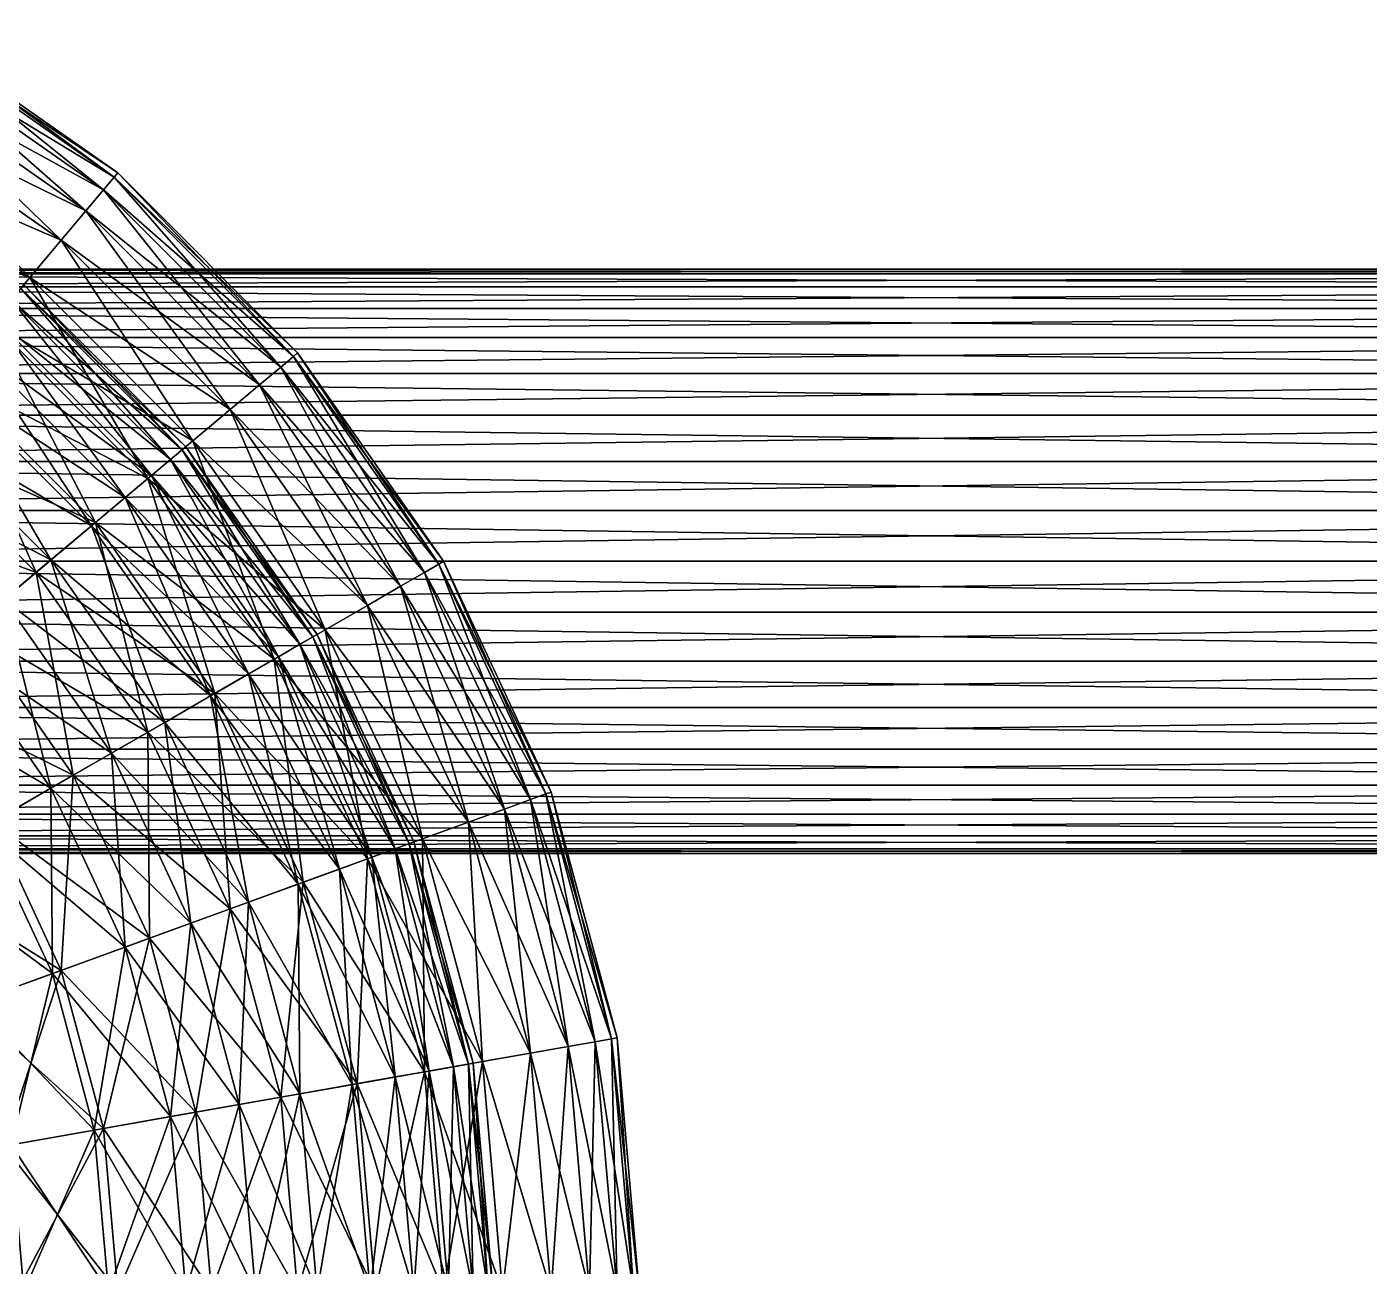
# Model space of a CAD drawing. Header units: metres. Extents: x -7 to 7, y -6 to 6.4.
# Drawn here: x 0.581 to 1.5, y -3.483 to -2.634 of the extents above; entities that cross this region are included whole.
import ezdxf

# ---------------------------------------------------------------- set-up
doc = ezdxf.new("R2010")
doc.units = ezdxf.units.M

msp = doc.modelspace()

# ---------------------------------------------------------------- linework, layer by layer
at = {"layer": 'Cylinder 10'}
for points in [[(0, -2.80304, -0.03473), (2.4, -2.8, 0), (0, -2.8)], [(0, -2.80304, -0.03473), (2.4, -2.80304, -0.03473), (2.4, -2.8, 0)], [(0, -2.8), (2.4, -2.80304, 0.03473), (0, -2.80304, 0.03473)], [(0, -2.8), (2.4, -2.8, 0), (2.4, -2.80304, 0.03473)], [(0, -2.81206, -0.0684), (2.4, -2.80304, -0.03473), (0, -2.80304, -0.03473)], [(0, -2.81206, -0.0684), (2.4, -2.81206, -0.0684), (2.4, -2.80304, -0.03473)], [(0, -2.80304, 0.03473), (2.4, -2.81206, 0.0684), (0, -2.81206, 0.0684)], [(0, -2.80304, 0.03473), (2.4, -2.80304, 0.03473), (2.4, -2.81206, 0.0684)], [(0, -2.82679, -0.1), (2.4, -2.81206, -0.0684), (0, -2.81206, -0.0684)], [(0, -2.82679, -0.1), (2.4, -2.82679, -0.1), (2.4, -2.81206, -0.0684)], [(0, -2.81206, 0.0684), (2.4, -2.82679, 0.1), (0, -2.82679, 0.1)], [(0, -2.81206, 0.0684), (2.4, -2.81206, 0.0684), (2.4, -2.82679, 0.1)], [(0, -2.84679, -0.12856), (2.4, -2.82679, -0.1), (0, -2.82679, -0.1)], [(0, -2.84679, -0.12856), (2.4, -2.84679, -0.12856), (2.4, -2.82679, -0.1)], [(0, -2.82679, 0.1), (2.4, -2.84679, 0.12856), (0, -2.84679, 0.12856)], [(0, -2.82679, 0.1), (2.4, -2.82679, 0.1), (2.4, -2.84679, 0.12856)], [(0, -2.87144, -0.15321), (2.4, -2.84679, -0.12856), (0, -2.84679, -0.12856)], [(0, -2.87144, -0.15321), (2.4, -2.87144, -0.15321), (2.4, -2.84679, -0.12856)], [(0, -2.84679, 0.12856), (2.4, -2.87144, 0.15321), (0, -2.87144, 0.15321)], [(0, -2.84679, 0.12856), (2.4, -2.84679, 0.12856), (2.4, -2.87144, 0.15321)], [(0, -2.9, -0.17321), (2.4, -2.87144, -0.15321), (0, -2.87144, -0.15321)], [(0, -2.9, -0.17321), (2.4, -2.9, -0.1732), (2.4, -2.87144, -0.15321)], [(0, -2.87144, 0.15321), (2.4, -2.9, 0.17321), (0, -2.9, 0.1732)], [(0, -2.87144, 0.15321), (2.4, -2.87144, 0.15321), (2.4, -2.9, 0.17321)], [(0, -2.9316, -0.18794), (2.4, -2.9, -0.1732), (0, -2.9, -0.17321)], [(0, -2.9316, -0.18794), (2.4, -2.9316, -0.18794), (2.4, -2.9, -0.1732)], [(0, -2.9, 0.1732), (2.4, -2.9316, 0.18794), (0, -2.9316, 0.18794)], [(0, -2.9, 0.1732), (2.4, -2.9, 0.17321), (2.4, -2.9316, 0.18794)], [(0, -2.96527, -0.19696), (2.4, -2.9316, -0.18794), (0, -2.9316, -0.18794)], [(0, -2.96527, -0.19696), (2.4, -2.96527, -0.19696), (2.4, -2.9316, -0.18794)], [(0, -2.9316, 0.18794), (2.4, -2.96527, 0.19696), (0, -2.96527, 0.19696)], [(0, -2.9316, 0.18794), (2.4, -2.9316, 0.18794), (2.4, -2.96527, 0.19696)], [(0, -3, -0.2), (2.4, -2.96527, -0.19696), (0, -2.96527, -0.19696)], [(0, -3, -0.2), (2.4, -3, -0.2), (2.4, -2.96527, -0.19696)], [(0, -2.96527, 0.19696), (2.4, -3, 0.2), (0, -3, 0.2)], [(0, -2.96527, 0.19696), (2.4, -2.96527, 0.19696), (2.4, -3, 0.2)], [(0, -3.03473, -0.19696), (2.4, -3, -0.2), (0, -3, -0.2)], [(0, -3.03473, -0.19696), (2.4, -3.03473, -0.19696), (2.4, -3, -0.2)], [(0, -3, 0.2), (2.4, -3.03473, 0.19696), (0, -3.03473, 0.19696)], [(0, -3, 0.2), (2.4, -3, 0.2), (2.4, -3.03473, 0.19696)], [(0, -3.0684, -0.18794), (2.4, -3.03473, -0.19696), (0, -3.03473, -0.19696)], [(0, -3.0684, -0.18794), (2.4, -3.0684, -0.18794), (2.4, -3.03473, -0.19696)], [(0, -3.03473, 0.19696), (2.4, -3.0684, 0.18794), (0, -3.0684, 0.18794)], [(0, -3.03473, 0.19696), (2.4, -3.03473, 0.19696), (2.4, -3.0684, 0.18794)], [(0, -3.1, -0.1732), (2.4, -3.0684, -0.18794), (0, -3.0684, -0.18794)], [(0, -3.1, -0.1732), (2.4, -3.1, -0.1732), (2.4, -3.0684, -0.18794)], [(0, -3.0684, 0.18794), (2.4, -3.1, 0.17321), (0, -3.1, 0.17321)], [(0, -3.0684, 0.18794), (2.4, -3.0684, 0.18794), (2.4, -3.1, 0.17321)], [(0, -3.12856, -0.15321), (2.4, -3.1, -0.1732), (0, -3.1, -0.1732)], [(0, -3.12856, -0.15321), (2.4, -3.12856, -0.15321), (2.4, -3.1, -0.1732)], [(0, -3.1, 0.17321), (2.4, -3.12856, 0.15321), (0, -3.12856, 0.15321)], [(0, -3.1, 0.17321), (2.4, -3.1, 0.17321), (2.4, -3.12856, 0.15321)], [(0, -3.15321, -0.12856), (2.4, -3.12856, -0.15321), (0, -3.12856, -0.15321)], [(0, -3.15321, -0.12856), (2.4, -3.15321, -0.12856), (2.4, -3.12856, -0.15321)], [(0, -3.12856, 0.15321), (2.4, -3.15321, 0.12856), (0, -3.15321, 0.12856)], [(0, -3.12856, 0.15321), (2.4, -3.12856, 0.15321), (2.4, -3.15321, 0.12856)], [(0, -3.1732, -0.1), (2.4, -3.15321, -0.12856), (0, -3.15321, -0.12856)], [(0, -3.1732, -0.1), (2.4, -3.1732, -0.1), (2.4, -3.15321, -0.12856)], [(0, -3.15321, 0.12856), (2.4, -3.1732, 0.1), (0, -3.1732, 0.1)], [(0, -3.15321, 0.12856), (2.4, -3.15321, 0.12856), (2.4, -3.1732, 0.1)], [(0, -3.18794, -0.0684), (2.4, -3.1732, -0.1), (0, -3.1732, -0.1)], [(0, -3.18794, -0.0684), (2.4, -3.18794, -0.0684), (2.4, -3.1732, -0.1)], [(0, -3.1732, 0.1), (2.4, -3.18794, 0.0684), (0, -3.18794, 0.0684)], [(0, -3.1732, 0.1), (2.4, -3.1732, 0.1), (2.4, -3.18794, 0.0684)], [(0, -3.19696, -0.03473), (2.4, -3.18794, -0.0684), (0, -3.18794, -0.0684)], [(0, -3.19696, -0.03473), (2.4, -3.19696, -0.03473), (2.4, -3.18794, -0.0684)], [(0, -3.18794, 0.0684), (2.4, -3.19696, 0.03473), (0, -3.19696, 0.03473)], [(0, -3.18794, 0.0684), (2.4, -3.18794, 0.0684), (2.4, -3.19696, 0.03473)], [(0, -3.2, 0), (2.4, -3.19696, -0.03473), (0, -3.19696, -0.03473)], [(0, -3.2, 0), (2.4, -3.2, 0), (2.4, -3.19696, -0.03473)], [(0, -3.19696, 0.03473), (2.4, -3.2, 0), (0, -3.2, 0)], [(0, -3.19696, 0.03473), (2.4, -3.19696, 0.03473), (2.4, -3.2, 0)]]:
    msp.add_3dface(points, dxfattribs=at)
at = {"layer": 'Sphere 4'}
for points in [[(0.4924, -2.64713, 0.17365), (0.4981, -2.63727, 0.08716), (0.64034, -2.73687, 0.08716)], [(0.4981, -2.63727, -0.08716), (0.4924, -2.64713, -0.17365), (0.63302, -2.74559, -0.17365)], [(0.4981, -2.63727, 0.08716), (0.5, -2.63397, 0), (0.64279, -2.73395, 0)], [(0.5, -2.63397, 0), (0.4981, -2.63727, -0.08716), (0.64034, -2.73687, -0.08716)], [(0.4981, -2.63727, 0.08716), (0.64279, -2.73395, 0), (0.64034, -2.73687, 0.08716)], [(0.4981, -2.63727, -0.08716), (0.63302, -2.74559, -0.17365), (0.64034, -2.73687, -0.08716)], [(0.5, -2.63397, 0), (0.64034, -2.73687, -0.08716), (0.64279, -2.73395, 0)], [(0.48296, -2.66348, 0.25882), (0.4924, -2.64713, 0.17365), (0.63302, -2.74559, 0.17365)], [(0.4924, -2.64713, -0.17365), (0.48296, -2.66348, -0.25882), (0.62088, -2.76006, -0.25882)], [(0.4924, -2.64713, 0.17365), (0.64034, -2.73687, 0.08716), (0.63302, -2.74559, 0.17365)], [(0.4924, -2.64713, -0.17365), (0.62088, -2.76006, -0.25882), (0.63302, -2.74559, -0.17365)], [(0.46985, -2.6862, 0.34202), (0.48296, -2.66348, 0.25882), (0.62088, -2.76006, 0.25882)], [(0.48296, -2.66348, -0.25882), (0.46985, -2.6862, -0.34202), (0.60402, -2.78015, -0.34202)], [(0.48296, -2.66348, 0.25882), (0.63302, -2.74559, 0.17365), (0.62088, -2.76006, 0.25882)], [(0.48296, -2.66348, -0.25882), (0.60402, -2.78015, -0.34202), (0.62088, -2.76006, -0.25882)], [(0.45315, -2.71511, 0.42262), (0.46985, -2.6862, 0.34202), (0.60402, -2.78015, 0.34202)], [(0.46985, -2.6862, -0.34202), (0.45315, -2.71511, -0.42262), (0.58256, -2.80573, -0.42262)], [(0.46985, -2.6862, 0.34202), (0.62088, -2.76006, 0.25882), (0.60402, -2.78015, 0.34202)], [(0.46985, -2.6862, -0.34202), (0.58256, -2.80573, -0.42262), (0.60402, -2.78015, -0.34202)], [(0.43301, -2.75, 0.5), (0.45315, -2.71511, 0.42262), (0.58256, -2.80573, 0.42262)], [(0.45315, -2.71511, 0.42262), (0.60402, -2.78015, 0.34202), (0.58256, -2.80573, 0.42262)], [(0.45315, -2.71511, -0.42262), (0.55667, -2.83659, -0.5), (0.58256, -2.80573, -0.42262)], [(0.63302, -2.74559, 0.17365), (0.64034, -2.73687, 0.08716), (0.76313, -2.85966, 0.08716)], [(0.64034, -2.73687, -0.08716), (0.63302, -2.74559, -0.17365), (0.75441, -2.86698, -0.17365)], [(0.64034, -2.73687, 0.08716), (0.64279, -2.73395, 0), (0.76604, -2.85721, 0)], [(0.64279, -2.73395, 0), (0.64034, -2.73687, -0.08716), (0.76313, -2.85966, -0.08716)], [(0.64034, -2.73687, 0.08716), (0.76604, -2.85721, 0), (0.76313, -2.85966, 0.08716)], [(0.64034, -2.73687, -0.08716), (0.75441, -2.86698, -0.17365), (0.76313, -2.85966, -0.08716)], [(0.64279, -2.73395, 0), (0.76313, -2.85966, -0.08716), (0.76604, -2.85721, 0)], [(0.62088, -2.76006, 0.25882), (0.63302, -2.74559, 0.17365), (0.75441, -2.86698, 0.17365)], [(0.63302, -2.74559, -0.17365), (0.62088, -2.76006, -0.25882), (0.73994, -2.87911, -0.25882)], [(0.63302, -2.74559, 0.17365), (0.76313, -2.85966, 0.08716), (0.75441, -2.86698, 0.17365)], [(0.63302, -2.74559, -0.17365), (0.73994, -2.87911, -0.25882), (0.75441, -2.86698, -0.17365)], [(0.43301, -2.75, 0.5), (0.58256, -2.80573, 0.42262), (0.55667, -2.83659, 0.5)], [(0.60402, -2.78015, 0.34202), (0.62088, -2.76006, 0.25882), (0.73994, -2.87911, 0.25882)], [(0.62088, -2.76006, -0.25882), (0.60402, -2.78015, -0.34202), (0.71985, -2.89598, -0.34202)], [(0.62088, -2.76006, 0.25882), (0.75441, -2.86698, 0.17365), (0.73994, -2.87911, 0.25882)], [(0.62088, -2.76006, -0.25882), (0.71985, -2.89598, -0.34202), (0.73994, -2.87911, -0.25882)], [(0.58256, -2.80573, 0.42262), (0.60402, -2.78015, 0.34202), (0.71985, -2.89598, 0.34202)], [(0.60402, -2.78015, -0.34202), (0.58256, -2.80573, -0.42262), (0.69427, -2.91744, -0.42262)], [(0.60402, -2.78015, 0.34202), (0.73994, -2.87911, 0.25882), (0.71985, -2.89598, 0.34202)], [(0.60402, -2.78015, -0.34202), (0.69427, -2.91744, -0.42262), (0.71985, -2.89598, -0.34202)], [(0.55667, -2.83659, 0.5), (0.58256, -2.80573, 0.42262), (0.69427, -2.91744, 0.42262)], [(0.58256, -2.80573, -0.42262), (0.55667, -2.83659, -0.5), (0.66341, -2.94333, -0.5)], [(0.58256, -2.80573, 0.42262), (0.71985, -2.89598, 0.34202), (0.69427, -2.91744, 0.42262)], [(0.58256, -2.80573, -0.42262), (0.66341, -2.94333, -0.5), (0.69427, -2.91744, -0.42262)], [(0.52654, -2.87249, 0.57358), (0.55667, -2.83659, 0.5), (0.66341, -2.94333, 0.5)], [(0.55667, -2.83659, -0.5), (0.52654, -2.87249, -0.57358), (0.62751, -2.97346, -0.57358)], [(0.55667, -2.83659, 0.5), (0.69427, -2.91744, 0.42262), (0.66341, -2.94333, 0.5)], [(0.55667, -2.83659, -0.5), (0.62751, -2.97346, -0.57358), (0.66341, -2.94333, -0.5)], [(0.76313, -2.85966, 0.08716), (0.76604, -2.85721, 0), (0.86602, -3, 0)], [(0.76604, -2.85721, 0), (0.76313, -2.85966, -0.08716), (0.86273, -3.0019, -0.08716)], [(0.76604, -2.85721, 0), (0.86273, -3.0019, -0.08716), (0.86602, -3, 0)], [(0.73994, -2.87911, 0.25882), (0.75441, -2.86698, 0.17365), (0.85287, -3.00759, 0.17365)], [(0.75441, -2.86698, -0.17365), (0.73994, -2.87911, -0.25882), (0.83652, -3.01704, -0.25882)], [(0.75441, -2.86698, 0.17365), (0.76313, -2.85966, 0.08716), (0.86273, -3.0019, 0.08716)], [(0.76313, -2.85966, -0.08716), (0.75441, -2.86698, -0.17365), (0.85287, -3.00759, -0.17365)], [(0.75441, -2.86698, 0.17365), (0.86273, -3.0019, 0.08716), (0.85287, -3.00759, 0.17365)], [(0.75441, -2.86698, -0.17365), (0.83652, -3.01704, -0.25882), (0.85287, -3.00759, -0.17365)], [(0.76313, -2.85966, 0.08716), (0.86602, -3, 0), (0.86273, -3.0019, 0.08716)], [(0.76313, -2.85966, -0.08716), (0.85287, -3.00759, -0.17365), (0.86273, -3.0019, -0.08716)], [(0.4924, -2.91317, 0.64279), (0.52654, -2.87249, 0.57358), (0.62751, -2.97346, 0.57358)], [(0.52654, -2.87249, -0.57358), (0.4924, -2.91318, -0.64279), (0.58682, -3.0076, -0.64279)], [(0.52654, -2.87249, 0.57358), (0.66341, -2.94333, 0.5), (0.62751, -2.97346, 0.57358)], [(0.52654, -2.87249, -0.57358), (0.58682, -3.0076, -0.64279), (0.62751, -2.97346, -0.57358)], [(0.71985, -2.89598, 0.34202), (0.73994, -2.87911, 0.25882), (0.83652, -3.01704, 0.25882)], [(0.73994, -2.87911, -0.25882), (0.71985, -2.89598, -0.34202), (0.8138, -3.03015, -0.34202)], [(0.73994, -2.87911, 0.25882), (0.85287, -3.00759, 0.17365), (0.83652, -3.01704, 0.25882)], [(0.73994, -2.87911, -0.25882), (0.8138, -3.03015, -0.34202), (0.83652, -3.01704, -0.25882)], [(0.69427, -2.91744, 0.42262), (0.71985, -2.89598, 0.34202), (0.8138, -3.03015, 0.34202)], [(0.71985, -2.89598, -0.34202), (0.69427, -2.91744, -0.42262), (0.78488, -3.04684, -0.42262)], [(0.71985, -2.89598, 0.34202), (0.83652, -3.01704, 0.25882), (0.8138, -3.03015, 0.34202)], [(0.71985, -2.89598, -0.34202), (0.78488, -3.04684, -0.42262), (0.8138, -3.03015, -0.34202)], [(0.45452, -2.95832, 0.70711), (0.4924, -2.91317, 0.64279), (0.58682, -3.0076, 0.64279)], [(0.4924, -2.91317, 0.64279), (0.62751, -2.97346, 0.57358), (0.58682, -3.0076, 0.64279)], [(0.4924, -2.91318, -0.64279), (0.54167, -3.04548, -0.70711), (0.58682, -3.0076, -0.64279)], [(0.66341, -2.94333, 0.5), (0.69427, -2.91744, 0.42262), (0.78489, -3.04684, 0.42262)], [(0.69427, -2.91744, -0.42262), (0.66341, -2.94333, -0.5), (0.75, -3.06699, -0.5)], [(0.69427, -2.91744, 0.42262), (0.8138, -3.03015, 0.34202), (0.78489, -3.04684, 0.42262)], [(0.69427, -2.91744, -0.42262), (0.75, -3.06699, -0.5), (0.78488, -3.04684, -0.42262)], [(0.62751, -2.97346, 0.57358), (0.66341, -2.94333, 0.5), (0.75, -3.06699, 0.5)], [(0.66341, -2.94333, -0.5), (0.62751, -2.97346, -0.57358), (0.70941, -3.09042, -0.57358)], [(0.66341, -2.94333, 0.5), (0.78489, -3.04684, 0.42262), (0.75, -3.06699, 0.5)], [(0.66341, -2.94333, -0.5), (0.70941, -3.09042, -0.57358), (0.75, -3.06699, -0.5)], [(0.45452, -2.95832, 0.70711), (0.58682, -3.0076, 0.64279), (0.54167, -3.04548, 0.70711)], [(0.58682, -3.0076, 0.64279), (0.62751, -2.97346, 0.57358), (0.70941, -3.09042, 0.57358)], [(0.62751, -2.97346, -0.57358), (0.58682, -3.0076, -0.64279), (0.66341, -3.11698, -0.64279)], [(0.62751, -2.97346, 0.57358), (0.75, -3.06699, 0.5), (0.70941, -3.09042, 0.57358)], [(0.62751, -2.97346, -0.57358), (0.66341, -3.11698, -0.64279), (0.70941, -3.09042, -0.57358)], [(0.85287, -3.00759, 0.17365), (0.86273, -3.0019, 0.08716), (0.93612, -3.15928, 0.08716)], [(0.86273, -3.0019, -0.08716), (0.85287, -3.00759, -0.17365), (0.92542, -3.16317, -0.17365)], [(0.86273, -3.0019, 0.08716), (0.86602, -3, 0), (0.93969, -3.15798, 0)], [(0.86602, -3, 0), (0.86273, -3.0019, -0.08716), (0.93612, -3.15928, -0.08716)], [(0.86273, -3.0019, 0.08716), (0.93969, -3.15798, 0), (0.93612, -3.15928, 0.08716)], [(0.86273, -3.0019, -0.08716), (0.92542, -3.16317, -0.17365), (0.93612, -3.15928, -0.08716)], [(0.86602, -3, 0), (0.93612, -3.15928, -0.08716), (0.93969, -3.15798, 0)], [(0.54167, -3.04548, 0.70711), (0.58682, -3.0076, 0.64279), (0.66341, -3.11698, 0.64279)], [(0.58682, -3.0076, -0.64279), (0.54167, -3.04548, -0.70711), (0.61237, -3.14645, -0.70711)], [(0.58682, -3.0076, 0.64279), (0.70941, -3.09042, 0.57358), (0.66341, -3.11698, 0.64279)], [(0.58682, -3.0076, -0.64279), (0.61237, -3.14645, -0.70711), (0.66341, -3.11698, -0.64279)], [(0.83652, -3.01704, 0.25882), (0.85287, -3.00759, 0.17365), (0.92542, -3.16317, 0.17365)], [(0.85287, -3.00759, -0.17365), (0.83652, -3.01704, -0.25882), (0.90767, -3.16963, -0.25882)], [(0.85287, -3.00759, 0.17365), (0.93612, -3.15928, 0.08716), (0.92542, -3.16317, 0.17365)], [(0.85287, -3.00759, -0.17365), (0.90767, -3.16963, -0.25882), (0.92542, -3.16317, -0.17365)], [(0.8138, -3.03015, 0.34202), (0.83652, -3.01704, 0.25882), (0.90767, -3.16963, 0.25882)], [(0.83652, -3.01704, -0.25882), (0.8138, -3.03015, -0.34202), (0.88302, -3.1786, -0.34202)], [(0.83652, -3.01704, 0.25882), (0.92542, -3.16317, 0.17365), (0.90767, -3.16963, 0.25882)], [(0.83652, -3.01704, -0.25882), (0.88302, -3.1786, -0.34202), (0.90767, -3.16963, -0.25882)], [(0.8138, -3.03015, -0.34202), (0.78488, -3.04684, -0.42262), (0.85165, -3.19002, -0.42262)], [(0.78489, -3.04684, 0.42262), (0.8138, -3.03015, 0.34202), (0.88302, -3.1786, 0.34202)], [(0.8138, -3.03015, 0.34202), (0.90767, -3.16963, 0.25882), (0.88302, -3.1786, 0.34202)], [(0.8138, -3.03015, -0.34202), (0.85165, -3.19002, -0.42262), (0.88302, -3.1786, -0.34202)], [(0.4924, -3.08682, 0.76604), (0.54167, -3.04548, 0.70711), (0.61237, -3.14645, 0.70711)], [(0.54167, -3.04548, 0.70711), (0.66341, -3.11698, 0.64279), (0.61237, -3.14645, 0.70711)], [(0.54167, -3.04548, -0.70711), (0.55667, -3.17861, -0.76604), (0.61237, -3.14645, -0.70711)], [(0.75, -3.06699, 0.5), (0.78489, -3.04684, 0.42262), (0.85165, -3.19002, 0.42262)], [(0.78488, -3.04684, -0.42262), (0.75, -3.06699, -0.5), (0.8138, -3.2038, -0.5)], [(0.78488, -3.04684, -0.42262), (0.8138, -3.2038, -0.5), (0.85165, -3.19002, -0.42262)], [(0.78489, -3.04684, 0.42262), (0.88302, -3.1786, 0.34202), (0.85165, -3.19002, 0.42262)], [(0.70941, -3.09042, 0.57358), (0.75, -3.06699, 0.5), (0.8138, -3.2038, 0.5)], [(0.75, -3.06699, -0.5), (0.70941, -3.09042, -0.57358), (0.76975, -3.21983, -0.57358)], [(0.75, -3.06699, 0.5), (0.85165, -3.19002, 0.42262), (0.8138, -3.2038, 0.5)], [(0.75, -3.06699, -0.5), (0.76975, -3.21983, -0.57358), (0.8138, -3.2038, -0.5)], [(0.4924, -3.08682, 0.76604), (0.61237, -3.14645, 0.70711), (0.55667, -3.17861, 0.76604)], [(0.66341, -3.11698, 0.64279), (0.70941, -3.09042, 0.57358), (0.76975, -3.21983, 0.57358)], [(0.70941, -3.09042, -0.57358), (0.66341, -3.11698, -0.64279), (0.71985, -3.238, -0.64279)], [(0.70941, -3.09042, 0.57358), (0.8138, -3.2038, 0.5), (0.76975, -3.21983, 0.57358)], [(0.70941, -3.09042, -0.57358), (0.71985, -3.238, -0.64279), (0.76975, -3.21983, -0.57358)], [(0.61237, -3.14645, 0.70711), (0.66341, -3.11698, 0.64279), (0.71985, -3.238, 0.64279)], [(0.66341, -3.11698, -0.64279), (0.61237, -3.14645, -0.70711), (0.66446, -3.25815, -0.70711)], [(0.66341, -3.11698, 0.64279), (0.76975, -3.21983, 0.57358), (0.71985, -3.238, 0.64279)], [(0.66341, -3.11698, -0.64279), (0.66446, -3.25815, -0.70711), (0.71985, -3.238, -0.64279)], [(0.55667, -3.17861, 0.76604), (0.61237, -3.14645, 0.70711), (0.66446, -3.25815, 0.70711)], [(0.61237, -3.14645, -0.70711), (0.55667, -3.17861, -0.76604), (0.60402, -3.28015, -0.76604)], [(0.61237, -3.14645, -0.70711), (0.60402, -3.28015, -0.76604), (0.66446, -3.25815, -0.70711)], [(0.61237, -3.14645, 0.70711), (0.71985, -3.238, 0.64279), (0.66446, -3.25815, 0.70711)], [(0.92542, -3.16317, 0.17365), (0.93612, -3.15928, 0.08716), (0.98106, -3.32701, 0.08716)], [(0.93612, -3.15928, -0.08716), (0.92542, -3.16317, -0.17365), (0.96985, -3.32899, -0.17365)], [(0.93612, -3.15928, 0.08716), (0.93969, -3.15798, 0), (0.98481, -3.32635, 0)], [(0.93969, -3.15798, 0), (0.93612, -3.15928, -0.08716), (0.98106, -3.32701, -0.08716)], [(0.93612, -3.15928, 0.08716), (0.98481, -3.32635, 0), (0.98106, -3.32701, 0.08716)], [(0.93612, -3.15928, -0.08716), (0.96985, -3.32899, -0.17365), (0.98106, -3.32701, -0.08716)], [(0.93969, -3.15798, 0), (0.98106, -3.32701, -0.08716), (0.98481, -3.32635, 0)], [(0.88302, -3.1786, 0.34202), (0.90767, -3.16963, 0.25882), (0.95125, -3.33227, 0.25882)], [(0.90767, -3.16963, -0.25882), (0.88302, -3.1786, -0.34202), (0.92542, -3.33682, -0.34202)], [(0.90767, -3.16963, 0.25882), (0.92542, -3.16317, 0.17365), (0.96985, -3.32899, 0.17365)], [(0.92542, -3.16317, -0.17365), (0.90767, -3.16963, -0.25882), (0.95125, -3.33227, -0.25882)], [(0.90767, -3.16963, 0.25882), (0.96985, -3.32899, 0.17365), (0.95125, -3.33227, 0.25882)], [(0.90767, -3.16963, -0.25882), (0.92542, -3.33682, -0.34202), (0.95125, -3.33227, -0.25882)], [(0.92542, -3.16317, 0.17365), (0.98106, -3.32701, 0.08716), (0.96985, -3.32899, 0.17365)], [(0.92542, -3.16317, -0.17365), (0.95125, -3.33227, -0.25882), (0.96985, -3.32899, -0.17365)], [(0.49673, -3.21321, 0.81915), (0.55667, -3.17861, 0.76604), (0.60402, -3.28015, 0.76604)], [(0.55667, -3.17861, -0.76604), (0.53899, -3.30382, -0.81915), (0.60402, -3.28015, -0.76604)], [(0.55667, -3.17861, 0.76604), (0.66446, -3.25815, 0.70711), (0.60402, -3.28015, 0.76604)], [(0.85165, -3.19002, 0.42262), (0.88302, -3.1786, 0.34202), (0.92542, -3.33682, 0.34202)], [(0.88302, -3.1786, -0.34202), (0.85165, -3.19002, -0.42262), (0.89254, -3.34262, -0.42262)], [(0.88302, -3.1786, 0.34202), (0.95125, -3.33227, 0.25882), (0.92542, -3.33682, 0.34202)], [(0.88302, -3.1786, -0.34202), (0.89254, -3.34262, -0.42262), (0.92542, -3.33682, -0.34202)], [(0.8138, -3.2038, 0.5), (0.85165, -3.19002, 0.42262), (0.89254, -3.34262, 0.42262)], [(0.85165, -3.19002, -0.42262), (0.8138, -3.2038, -0.5), (0.85287, -3.34961, -0.5)], [(0.85165, -3.19002, 0.42262), (0.92542, -3.33682, 0.34202), (0.89254, -3.34262, 0.42262)], [(0.85165, -3.19002, -0.42262), (0.85287, -3.34961, -0.5), (0.89254, -3.34262, -0.42262)], [(0.76975, -3.21983, 0.57358), (0.8138, -3.2038, 0.5), (0.85287, -3.34961, 0.5)], [(0.8138, -3.2038, -0.5), (0.76975, -3.21983, -0.57358), (0.80671, -3.35775, -0.57358)], [(0.8138, -3.2038, -0.5), (0.80671, -3.35775, -0.57358), (0.85287, -3.34961, -0.5)], [(0.8138, -3.2038, 0.5), (0.89254, -3.34262, 0.42262), (0.85287, -3.34961, 0.5)], [(0.49673, -3.21321, 0.81915), (0.60402, -3.28015, 0.76604), (0.53899, -3.30382, 0.81915)], [(0.71985, -3.238, 0.64279), (0.76975, -3.21983, 0.57358), (0.80671, -3.35775, 0.57358)], [(0.76975, -3.21983, -0.57358), (0.71985, -3.238, -0.64279), (0.75441, -3.36698, -0.64279)], [(0.76975, -3.21983, -0.57358), (0.75441, -3.36698, -0.64279), (0.80671, -3.35775, -0.57358)], [(0.76975, -3.21983, 0.57358), (0.85287, -3.34961, 0.5), (0.80671, -3.35775, 0.57358)], [(0.66446, -3.25815, 0.70711), (0.71985, -3.238, 0.64279), (0.75441, -3.36698, 0.64279)], [(0.71985, -3.238, -0.64279), (0.66446, -3.25815, -0.70711), (0.69636, -3.37721, -0.70711)], [(0.71985, -3.238, -0.64279), (0.69636, -3.37721, -0.70711), (0.75441, -3.36698, -0.64279)], [(0.71985, -3.238, 0.64279), (0.80671, -3.35775, 0.57358), (0.75441, -3.36698, 0.64279)], [(0.60402, -3.28015, 0.76604), (0.66446, -3.25815, 0.70711), (0.69636, -3.37721, 0.70711)], [(0.66446, -3.25815, -0.70711), (0.60402, -3.28015, -0.76604), (0.63302, -3.38838, -0.76604)], [(0.66446, -3.25815, -0.70711), (0.63302, -3.38838, -0.76604), (0.69636, -3.37721, -0.70711)], [(0.66446, -3.25815, 0.70711), (0.75441, -3.36698, 0.64279), (0.69636, -3.37721, 0.70711)], [(0.53899, -3.30382, 0.81915), (0.60402, -3.28015, 0.76604), (0.63302, -3.38838, 0.76604)], [(0.60402, -3.28015, -0.76604), (0.53899, -3.30382, -0.81915), (0.56486, -3.4004, -0.81915)], [(0.60402, -3.28015, -0.76604), (0.56486, -3.4004, -0.81915), (0.63302, -3.38838, -0.76604)], [(0.60402, -3.28015, 0.76604), (0.69636, -3.37721, 0.70711), (0.63302, -3.38838, 0.76604)], [(0.53899, -3.30382, 0.81915), (0.63302, -3.38838, 0.76604), (0.56486, -3.4004, 0.81915)], [(0.96985, -3.32899, 0.17365), (0.98106, -3.32701, 0.08716), (0.99619, -3.5, 0.08716)], [(0.98106, -3.32701, -0.08716), (0.96985, -3.32899, -0.17365), (0.98481, -3.5, -0.17365)], [(0.98106, -3.32701, 0.08716), (0.98481, -3.32635, 0), (1, -3.5, 0)], [(0.98481, -3.32635, 0), (0.98106, -3.32701, -0.08716), (0.99619, -3.5, -0.08716)], [(0.98106, -3.32701, 0.08716), (1, -3.5, 0), (0.99619, -3.5, 0.08716)], [(0.98106, -3.32701, -0.08716), (0.98481, -3.5, -0.17365), (0.99619, -3.5, -0.08716)], [(0.98481, -3.32635, 0), (0.99619, -3.5, -0.08716), (1, -3.5, 0)], [(0.89254, -3.34262, 0.42262), (0.92542, -3.33682, 0.34202), (0.93969, -3.5, 0.34202)], [(0.92542, -3.33682, -0.34202), (0.89254, -3.34262, -0.42262), (0.90631, -3.5, -0.42262)], [(0.92542, -3.33682, -0.34202), (0.90631, -3.5, -0.42262), (0.93969, -3.5, -0.34202)], [(0.92542, -3.33682, 0.34202), (0.95125, -3.33227, 0.25882), (0.96593, -3.5, 0.25882)], [(0.95125, -3.33227, -0.25882), (0.92542, -3.33682, -0.34202), (0.93969, -3.5, -0.34202)], [(0.92542, -3.33682, 0.34202), (0.96593, -3.5, 0.25882), (0.93969, -3.5, 0.34202)], [(0.95125, -3.33227, -0.25882), (0.93969, -3.5, -0.34202), (0.96593, -3.5, -0.25882)], [(0.95125, -3.33227, 0.25882), (0.96985, -3.32899, 0.17365), (0.98481, -3.5, 0.17365)], [(0.96985, -3.32899, -0.17365), (0.95125, -3.33227, -0.25882), (0.96593, -3.5, -0.25882)], [(0.95125, -3.33227, 0.25882), (0.98481, -3.5, 0.17365), (0.96593, -3.5, 0.25882)], [(0.96985, -3.32899, -0.17365), (0.96593, -3.5, -0.25882), (0.98481, -3.5, -0.17365)], [(0.96985, -3.32899, 0.17365), (0.99619, -3.5, 0.08716), (0.98481, -3.5, 0.17365)], [(0.85287, -3.34961, 0.5), (0.89254, -3.34262, 0.42262), (0.90631, -3.5, 0.42262)], [(0.89254, -3.34262, -0.42262), (0.85287, -3.34961, -0.5), (0.86603, -3.5, -0.5)], [(0.89254, -3.34262, -0.42262), (0.86603, -3.5, -0.5), (0.90631, -3.5, -0.42262)], [(0.89254, -3.34262, 0.42262), (0.93969, -3.5, 0.34202), (0.90631, -3.5, 0.42262)], [(0.80671, -3.35775, 0.57358), (0.85287, -3.34961, 0.5), (0.86603, -3.5, 0.5)], [(0.85287, -3.34961, -0.5), (0.80671, -3.35775, -0.57358), (0.81915, -3.5, -0.57358)], [(0.85287, -3.34961, -0.5), (0.81915, -3.5, -0.57358), (0.86603, -3.5, -0.5)], [(0.85287, -3.34961, 0.5), (0.90631, -3.5, 0.42262), (0.86603, -3.5, 0.5)], [(0.75441, -3.36698, 0.64279), (0.80671, -3.35775, 0.57358), (0.81915, -3.5, 0.57358)], [(0.80671, -3.35775, -0.57358), (0.75441, -3.36698, -0.64279), (0.76604, -3.5, -0.64279)], [(0.80671, -3.35775, -0.57358), (0.76604, -3.5, -0.64279), (0.81915, -3.5, -0.57358)], [(0.80671, -3.35775, 0.57358), (0.86603, -3.5, 0.5), (0.81915, -3.5, 0.57358)], [(0.69636, -3.37721, 0.70711), (0.75441, -3.36698, 0.64279), (0.76604, -3.5, 0.64279)], [(0.75441, -3.36698, -0.64279), (0.69636, -3.37721, -0.70711), (0.70711, -3.5, -0.70711)], [(0.75441, -3.36698, -0.64279), (0.70711, -3.5, -0.70711), (0.76604, -3.5, -0.64279)], [(0.75441, -3.36698, 0.64279), (0.81915, -3.5, 0.57358), (0.76604, -3.5, 0.64279)], [(0.63302, -3.38838, 0.76604), (0.69636, -3.37721, 0.70711), (0.70711, -3.5, 0.70711)], [(0.69636, -3.37721, -0.70711), (0.63302, -3.38838, -0.76604), (0.64279, -3.5, -0.76604)], [(0.69636, -3.37721, -0.70711), (0.64279, -3.5, -0.76604), (0.70711, -3.5, -0.70711)], [(0.69636, -3.37721, 0.70711), (0.76604, -3.5, 0.64279), (0.70711, -3.5, 0.70711)], [(0.56486, -3.4004, 0.81915), (0.63302, -3.38838, 0.76604), (0.64279, -3.5, 0.76604)], [(0.63302, -3.38838, -0.76604), (0.56486, -3.4004, -0.81915), (0.57358, -3.5, -0.81915)], [(0.63302, -3.38838, -0.76604), (0.57358, -3.5, -0.81915), (0.64279, -3.5, -0.76604)], [(0.63302, -3.38838, 0.76604), (0.70711, -3.5, 0.70711), (0.64279, -3.5, 0.76604)], [(0.56486, -3.4004, 0.81915), (0.64279, -3.5, 0.76604), (0.57358, -3.5, 0.81915)]]:
    msp.add_3dface(points, dxfattribs=at)
at = {"layer": 'Sphere 5'}
for points in [[(0.56972, -2.82103, 0.59863), (0.57631, -2.81318, 0.59084), (0.68682, -2.92369, 0.59084)], [(0.57631, -2.81318, 0.57516), (0.56972, -2.82103, 0.56737), (0.67897, -2.93028, 0.56737)], [(0.57631, -2.81318, 0.59084), (0.57851, -2.81056, 0.583), (0.68944, -2.92149, 0.583)], [(0.57851, -2.81056, 0.583), (0.57631, -2.81318, 0.57516), (0.68682, -2.92369, 0.57516)], [(0.57631, -2.81318, 0.59084), (0.68944, -2.92149, 0.583), (0.68682, -2.92369, 0.59084)], [(0.57631, -2.81318, 0.57516), (0.67897, -2.93028, 0.56737), (0.68682, -2.92369, 0.57516)], [(0.57851, -2.81056, 0.583), (0.68682, -2.92369, 0.57516), (0.68944, -2.92149, 0.583)], [(0.5588, -2.83405, 0.60629), (0.56972, -2.82103, 0.59863), (0.67897, -2.93028, 0.59863)], [(0.56972, -2.82103, 0.56737), (0.5588, -2.83405, 0.55971), (0.66595, -2.9412, 0.55971)], [(0.56972, -2.82103, 0.59863), (0.68682, -2.92369, 0.59084), (0.67897, -2.93028, 0.59863)], [(0.56972, -2.82103, 0.56737), (0.66595, -2.9412, 0.55971), (0.67897, -2.93028, 0.56737)], [(0.54362, -2.85214, 0.61378), (0.5588, -2.83405, 0.60629), (0.66595, -2.9412, 0.60629)], [(0.5588, -2.83405, 0.55971), (0.54362, -2.85214, 0.55222), (0.64786, -2.95638, 0.55222)], [(0.5588, -2.83405, 0.60629), (0.67897, -2.93028, 0.59863), (0.66595, -2.9412, 0.60629)], [(0.5588, -2.83405, 0.55971), (0.64786, -2.95638, 0.55222), (0.66595, -2.9412, 0.55971)], [(0.52431, -2.87515, 0.62104), (0.54362, -2.85214, 0.61378), (0.64786, -2.95638, 0.61378)], [(0.54362, -2.85214, 0.55222), (0.52431, -2.87515, 0.54496), (0.62484, -2.97569, 0.54496)], [(0.54362, -2.85214, 0.61378), (0.66595, -2.9412, 0.60629), (0.64786, -2.95638, 0.61378)], [(0.54362, -2.85214, 0.55222), (0.62484, -2.97569, 0.54496), (0.64786, -2.95638, 0.55222)], [(0.501, -2.90293, 0.628), (0.52431, -2.87515, 0.62104), (0.62484, -2.97569, 0.62104)], [(0.52431, -2.87515, 0.54496), (0.501, -2.90293, 0.538), (0.59707, -2.999, 0.538)], [(0.52431, -2.87515, 0.62104), (0.64786, -2.95638, 0.61378), (0.62484, -2.97569, 0.62104)], [(0.52431, -2.87515, 0.54496), (0.59707, -2.999, 0.538), (0.62484, -2.97569, 0.54496)], [(0.47389, -2.93524, 0.63462), (0.501, -2.90293, 0.628), (0.59707, -2.999, 0.628)], [(0.501, -2.90293, 0.628), (0.62484, -2.97569, 0.62104), (0.59707, -2.999, 0.628)], [(0.501, -2.90293, 0.538), (0.56476, -3.02611, 0.53138), (0.59707, -2.999, 0.538)], [(0.67897, -2.93028, 0.59863), (0.68682, -2.92369, 0.59084), (0.77646, -3.05171, 0.59084)], [(0.68682, -2.92369, 0.57516), (0.67897, -2.93028, 0.56737), (0.76758, -3.05684, 0.56737)], [(0.68682, -2.92369, 0.59084), (0.68944, -2.92149, 0.583), (0.77942, -3.05, 0.583)], [(0.68944, -2.92149, 0.583), (0.68682, -2.92369, 0.57516), (0.77646, -3.05171, 0.57516)], [(0.68682, -2.92369, 0.59084), (0.77942, -3.05, 0.583), (0.77646, -3.05171, 0.59084)], [(0.68682, -2.92369, 0.57516), (0.76758, -3.05684, 0.56737), (0.77646, -3.05171, 0.57516)], [(0.68944, -2.92149, 0.583), (0.77646, -3.05171, 0.57516), (0.77942, -3.05, 0.583)], [(0.66595, -2.9412, 0.60629), (0.67897, -2.93028, 0.59863), (0.76758, -3.05684, 0.59863)], [(0.67897, -2.93028, 0.56737), (0.66595, -2.9412, 0.55971), (0.75286, -3.06533, 0.55971)], [(0.67897, -2.93028, 0.59863), (0.77646, -3.05171, 0.59084), (0.76758, -3.05684, 0.59863)], [(0.67897, -2.93028, 0.56737), (0.75286, -3.06533, 0.55971), (0.76758, -3.05684, 0.56737)], [(0.47389, -2.93524, 0.63462), (0.59707, -2.999, 0.628), (0.56476, -3.02611, 0.63462)], [(0.64786, -2.95638, 0.61378), (0.66595, -2.9412, 0.60629), (0.75286, -3.06533, 0.60629)], [(0.66595, -2.9412, 0.55971), (0.64786, -2.95638, 0.55222), (0.73242, -3.07714, 0.55222)], [(0.66595, -2.9412, 0.60629), (0.76758, -3.05684, 0.59863), (0.75286, -3.06533, 0.60629)], [(0.66595, -2.9412, 0.55971), (0.73242, -3.07714, 0.55222), (0.75286, -3.06533, 0.55971)], [(0.62484, -2.97569, 0.62104), (0.64786, -2.95638, 0.61378), (0.73242, -3.07714, 0.61378)], [(0.64786, -2.95638, 0.55222), (0.62484, -2.97569, 0.54496), (0.7064, -3.09216, 0.54496)], [(0.64786, -2.95638, 0.61378), (0.75286, -3.06533, 0.60629), (0.73242, -3.07714, 0.61378)], [(0.64786, -2.95638, 0.55222), (0.7064, -3.09216, 0.54496), (0.73242, -3.07714, 0.55222)], [(0.59707, -2.999, 0.628), (0.62484, -2.97569, 0.62104), (0.7064, -3.09216, 0.62104)], [(0.62484, -2.97569, 0.54496), (0.59707, -2.999, 0.538), (0.675, -3.11029, 0.538)], [(0.62484, -2.97569, 0.62104), (0.73242, -3.07714, 0.61378), (0.7064, -3.09216, 0.62104)], [(0.62484, -2.97569, 0.54496), (0.675, -3.11029, 0.538), (0.7064, -3.09216, 0.54496)], [(0.56476, -3.02611, 0.63462), (0.59707, -2.999, 0.628), (0.675, -3.11029, 0.628)], [(0.59707, -2.999, 0.538), (0.56476, -3.02611, 0.53138), (0.63847, -3.13138, 0.53138)], [(0.59707, -2.999, 0.628), (0.7064, -3.09216, 0.62104), (0.675, -3.11029, 0.628)], [(0.59707, -2.999, 0.538), (0.63847, -3.13138, 0.53138), (0.675, -3.11029, 0.538)], [(0.52814, -3.05684, 0.64085), (0.56476, -3.02611, 0.63462), (0.63847, -3.13138, 0.63462)], [(0.56476, -3.02611, 0.53138), (0.52814, -3.05684, 0.52515), (0.59707, -3.15528, 0.52515)], [(0.56476, -3.02611, 0.63462), (0.675, -3.11029, 0.628), (0.63847, -3.13138, 0.63462)], [(0.56476, -3.02611, 0.53138), (0.59707, -3.15528, 0.52515), (0.63847, -3.13138, 0.53138)], [(0.76758, -3.05684, 0.59863), (0.77646, -3.05171, 0.59084), (0.8425, -3.19335, 0.59084)], [(0.77646, -3.05171, 0.57516), (0.76758, -3.05684, 0.56737), (0.83287, -3.19686, 0.56737)], [(0.77646, -3.05171, 0.59084), (0.77942, -3.05, 0.583), (0.84572, -3.19218, 0.583)], [(0.77942, -3.05, 0.583), (0.77646, -3.05171, 0.57516), (0.8425, -3.19335, 0.57516)], [(0.77646, -3.05171, 0.59084), (0.84572, -3.19218, 0.583), (0.8425, -3.19335, 0.59084)], [(0.77646, -3.05171, 0.57516), (0.83287, -3.19686, 0.56737), (0.8425, -3.19335, 0.57516)], [(0.77942, -3.05, 0.583), (0.8425, -3.19335, 0.57516), (0.84572, -3.19218, 0.583)], [(0.48751, -3.09093, 0.64664), (0.52814, -3.05684, 0.64085), (0.59707, -3.15528, 0.64085)], [(0.52814, -3.05684, 0.64085), (0.63847, -3.13138, 0.63462), (0.59707, -3.15528, 0.64085)], [(0.52814, -3.05684, 0.52515), (0.55113, -3.1818, 0.51936), (0.59707, -3.15528, 0.52515)], [(0.75286, -3.06533, 0.60629), (0.76758, -3.05684, 0.59863), (0.83287, -3.19686, 0.59863)], [(0.76758, -3.05684, 0.56737), (0.75286, -3.06533, 0.55971), (0.81691, -3.20267, 0.55971)], [(0.76758, -3.05684, 0.59863), (0.8425, -3.19335, 0.59084), (0.83287, -3.19686, 0.59863)], [(0.76758, -3.05684, 0.56737), (0.81691, -3.20267, 0.55971), (0.83287, -3.19686, 0.56737)], [(0.73242, -3.07714, 0.61378), (0.75286, -3.06533, 0.60629), (0.81691, -3.20267, 0.60629)], [(0.75286, -3.06533, 0.55971), (0.73242, -3.07714, 0.55222), (0.79472, -3.21074, 0.55222)], [(0.75286, -3.06533, 0.60629), (0.83287, -3.19686, 0.59863), (0.81691, -3.20267, 0.60629)], [(0.75286, -3.06533, 0.55971), (0.79472, -3.21074, 0.55222), (0.81691, -3.20267, 0.55971)], [(0.7064, -3.09216, 0.62104), (0.73242, -3.07714, 0.61378), (0.79472, -3.21074, 0.61378)], [(0.73242, -3.07714, 0.55222), (0.7064, -3.09216, 0.54496), (0.76649, -3.22102, 0.54496)], [(0.73242, -3.07714, 0.61378), (0.81691, -3.20267, 0.60629), (0.79472, -3.21074, 0.61378)], [(0.73242, -3.07714, 0.55222), (0.76649, -3.22102, 0.54496), (0.79472, -3.21074, 0.55222)], [(0.48751, -3.09093, 0.64664), (0.59707, -3.15528, 0.64085), (0.55113, -3.1818, 0.64664)], [(0.675, -3.11029, 0.628), (0.7064, -3.09216, 0.62104), (0.76649, -3.22102, 0.62104)], [(0.7064, -3.09216, 0.54496), (0.675, -3.11029, 0.538), (0.73242, -3.23342, 0.538)], [(0.7064, -3.09216, 0.62104), (0.79472, -3.21074, 0.61378), (0.76649, -3.22102, 0.62104)], [(0.7064, -3.09216, 0.54496), (0.73242, -3.23342, 0.538), (0.76649, -3.22102, 0.54496)], [(0.63847, -3.13138, 0.63462), (0.675, -3.11029, 0.628), (0.73242, -3.23342, 0.628)], [(0.675, -3.11029, 0.538), (0.63847, -3.13138, 0.53138), (0.69278, -3.24785, 0.53138)], [(0.675, -3.11029, 0.628), (0.76649, -3.22102, 0.62104), (0.73242, -3.23342, 0.628)], [(0.675, -3.11029, 0.538), (0.69278, -3.24785, 0.53138), (0.73242, -3.23342, 0.538)], [(0.59707, -3.15528, 0.64085), (0.63847, -3.13138, 0.63462), (0.69278, -3.24785, 0.63462)], [(0.63847, -3.13138, 0.53138), (0.59707, -3.15528, 0.52515), (0.64786, -3.2642, 0.52515)], [(0.63847, -3.13138, 0.63462), (0.73242, -3.23342, 0.628), (0.69278, -3.24785, 0.63462)], [(0.63847, -3.13138, 0.53138), (0.64786, -3.2642, 0.52515), (0.69278, -3.24785, 0.53138)], [(0.55113, -3.1818, 0.64664), (0.59707, -3.15528, 0.64085), (0.64786, -3.2642, 0.64085)], [(0.59707, -3.15528, 0.52515), (0.55113, -3.1818, 0.51936), (0.59802, -3.28234, 0.51936)], [(0.59707, -3.15528, 0.64085), (0.69278, -3.24785, 0.63462), (0.64786, -3.2642, 0.64085)], [(0.59707, -3.15528, 0.52515), (0.59802, -3.28234, 0.51936), (0.64786, -3.2642, 0.52515)], [(0.501, -3.21074, 0.65194), (0.55113, -3.1818, 0.64664), (0.59802, -3.28234, 0.64664)], [(0.55113, -3.1818, 0.51936), (0.54362, -3.30214, 0.51406), (0.59802, -3.28234, 0.51936)], [(0.55113, -3.1818, 0.64664), (0.64786, -3.2642, 0.64085), (0.59802, -3.28234, 0.64664)], [(0.81691, -3.20267, 0.60629), (0.83287, -3.19686, 0.59863), (0.87286, -3.34609, 0.59863)], [(0.83287, -3.19686, 0.56737), (0.81691, -3.20267, 0.55971), (0.85613, -3.34904, 0.55971)], [(0.83287, -3.19686, 0.59863), (0.8425, -3.19335, 0.59084), (0.88295, -3.34431, 0.59084)], [(0.8425, -3.19335, 0.57516), (0.83287, -3.19686, 0.56737), (0.87286, -3.34609, 0.56737)], [(0.83287, -3.19686, 0.59863), (0.88295, -3.34431, 0.59084), (0.87286, -3.34609, 0.59863)], [(0.83287, -3.19686, 0.56737), (0.85613, -3.34904, 0.55971), (0.87286, -3.34609, 0.56737)], [(0.8425, -3.19335, 0.59084), (0.84572, -3.19218, 0.583), (0.88633, -3.34372, 0.583)], [(0.84572, -3.19218, 0.583), (0.8425, -3.19335, 0.57516), (0.88295, -3.34431, 0.57516)], [(0.8425, -3.19335, 0.59084), (0.88633, -3.34372, 0.583), (0.88295, -3.34431, 0.59084)], [(0.8425, -3.19335, 0.57516), (0.87286, -3.34609, 0.56737), (0.88295, -3.34431, 0.57516)], [(0.84572, -3.19218, 0.583), (0.88295, -3.34431, 0.57516), (0.88633, -3.34372, 0.583)], [(0.79472, -3.21074, 0.61378), (0.81691, -3.20267, 0.60629), (0.85613, -3.34904, 0.60629)], [(0.81691, -3.20267, 0.55971), (0.79472, -3.21074, 0.55222), (0.83287, -3.35314, 0.55222)], [(0.81691, -3.20267, 0.60629), (0.87286, -3.34609, 0.59863), (0.85613, -3.34904, 0.60629)], [(0.81691, -3.20267, 0.55971), (0.83287, -3.35314, 0.55222), (0.85613, -3.34904, 0.55971)], [(0.501, -3.21074, 0.65194), (0.59802, -3.28234, 0.64664), (0.54362, -3.30214, 0.65194)], [(0.76649, -3.22102, 0.62104), (0.79472, -3.21074, 0.61378), (0.83287, -3.35314, 0.61378)], [(0.79472, -3.21074, 0.55222), (0.76649, -3.22102, 0.54496), (0.80328, -3.35836, 0.54496)], [(0.79472, -3.21074, 0.61378), (0.85613, -3.34904, 0.60629), (0.83287, -3.35314, 0.61378)], [(0.79472, -3.21074, 0.55222), (0.80328, -3.35836, 0.54496), (0.83287, -3.35314, 0.55222)], [(0.73242, -3.23342, 0.628), (0.76649, -3.22102, 0.62104), (0.80328, -3.35836, 0.62104)], [(0.76649, -3.22102, 0.54496), (0.73242, -3.23342, 0.538), (0.76758, -3.36465, 0.538)], [(0.76649, -3.22102, 0.62104), (0.83287, -3.35314, 0.61378), (0.80328, -3.35836, 0.62104)], [(0.76649, -3.22102, 0.54496), (0.76758, -3.36465, 0.538), (0.80328, -3.35836, 0.54496)], [(0.69278, -3.24785, 0.63462), (0.73242, -3.23342, 0.628), (0.76758, -3.36465, 0.628)], [(0.73242, -3.23342, 0.538), (0.69278, -3.24785, 0.53138), (0.72604, -3.37198, 0.53138)], [(0.73242, -3.23342, 0.538), (0.72604, -3.37198, 0.53138), (0.76758, -3.36465, 0.538)], [(0.73242, -3.23342, 0.628), (0.80328, -3.35836, 0.62104), (0.76758, -3.36465, 0.628)], [(0.64786, -3.2642, 0.64085), (0.69278, -3.24785, 0.63462), (0.72604, -3.37198, 0.63462)], [(0.69278, -3.24785, 0.53138), (0.64786, -3.2642, 0.52515), (0.67897, -3.38028, 0.52515)], [(0.69278, -3.24785, 0.53138), (0.67897, -3.38028, 0.52515), (0.72604, -3.37198, 0.53138)], [(0.69278, -3.24785, 0.63462), (0.76758, -3.36465, 0.628), (0.72604, -3.37198, 0.63462)], [(0.59802, -3.28234, 0.64664), (0.64786, -3.2642, 0.64085), (0.67897, -3.38028, 0.64085)], [(0.64786, -3.2642, 0.52515), (0.59802, -3.28234, 0.51936), (0.62673, -3.38949, 0.51936)], [(0.64786, -3.2642, 0.52515), (0.62673, -3.38949, 0.51936), (0.67897, -3.38028, 0.52515)], [(0.64786, -3.2642, 0.64085), (0.72604, -3.37198, 0.63462), (0.67897, -3.38028, 0.64085)], [(0.54362, -3.30214, 0.65194), (0.59802, -3.28234, 0.64664), (0.62673, -3.38949, 0.64664)], [(0.59802, -3.28234, 0.51936), (0.54362, -3.30214, 0.51406), (0.56972, -3.39954, 0.51406)], [(0.59802, -3.28234, 0.51936), (0.56972, -3.39954, 0.51406), (0.62673, -3.38949, 0.51936)], [(0.59802, -3.28234, 0.64664), (0.67897, -3.38028, 0.64085), (0.62673, -3.38949, 0.64664)], [(0.54362, -3.30214, 0.65194), (0.62673, -3.38949, 0.64664), (0.56972, -3.39954, 0.65194)], [(0.85613, -3.34904, 0.60629), (0.87286, -3.34609, 0.59863), (0.88633, -3.5, 0.59863)], [(0.87286, -3.34609, 0.56737), (0.85613, -3.34904, 0.55971), (0.86933, -3.5, 0.55971)], [(0.87286, -3.34609, 0.56737), (0.86933, -3.5, 0.55971), (0.88633, -3.5, 0.56737)], [(0.87286, -3.34609, 0.59863), (0.88295, -3.34431, 0.59084), (0.89657, -3.5, 0.59084)], [(0.88295, -3.34431, 0.57516), (0.87286, -3.34609, 0.56737), (0.88633, -3.5, 0.56737)], [(0.87286, -3.34609, 0.59863), (0.89657, -3.5, 0.59084), (0.88633, -3.5, 0.59863)], [(0.88295, -3.34431, 0.59084), (0.88633, -3.34372, 0.583), (0.9, -3.5, 0.583)], [(0.88633, -3.34372, 0.583), (0.88295, -3.34431, 0.57516), (0.89657, -3.5, 0.57516)], [(0.88295, -3.34431, 0.59084), (0.9, -3.5, 0.583), (0.89657, -3.5, 0.59084)], [(0.88295, -3.34431, 0.57516), (0.88633, -3.5, 0.56737), (0.89657, -3.5, 0.57516)], [(0.88633, -3.34372, 0.583), (0.89657, -3.5, 0.57516), (0.9, -3.5, 0.583)], [(0.80328, -3.35836, 0.62104), (0.83287, -3.35314, 0.61378), (0.84572, -3.5, 0.61378)], [(0.83287, -3.35314, 0.55222), (0.80328, -3.35836, 0.54496), (0.81568, -3.5, 0.54496)], [(0.83287, -3.35314, 0.55222), (0.81568, -3.5, 0.54496), (0.84572, -3.5, 0.55222)], [(0.83287, -3.35314, 0.61378), (0.85613, -3.34904, 0.60629), (0.86933, -3.5, 0.60629)], [(0.85613, -3.34904, 0.55971), (0.83287, -3.35314, 0.55222), (0.84572, -3.5, 0.55222)], [(0.83287, -3.35314, 0.61378), (0.86933, -3.5, 0.60629), (0.84572, -3.5, 0.61378)], [(0.85613, -3.34904, 0.55971), (0.84572, -3.5, 0.55222), (0.86933, -3.5, 0.55971)], [(0.85613, -3.34904, 0.60629), (0.88633, -3.5, 0.59863), (0.86933, -3.5, 0.60629)], [(0.72604, -3.37198, 0.63462), (0.76758, -3.36465, 0.628), (0.77942, -3.5, 0.628)], [(0.76758, -3.36465, 0.538), (0.72604, -3.37198, 0.53138), (0.73724, -3.5, 0.53138)], [(0.76758, -3.36465, 0.538), (0.73724, -3.5, 0.53138), (0.77942, -3.5, 0.538)], [(0.76758, -3.36465, 0.628), (0.80328, -3.35836, 0.62104), (0.81568, -3.5, 0.62104)], [(0.80328, -3.35836, 0.54496), (0.76758, -3.36465, 0.538), (0.77942, -3.5, 0.538)], [(0.76758, -3.36465, 0.628), (0.81568, -3.5, 0.62104), (0.77942, -3.5, 0.628)], [(0.80328, -3.35836, 0.54496), (0.77942, -3.5, 0.538), (0.81568, -3.5, 0.54496)], [(0.80328, -3.35836, 0.62104), (0.84572, -3.5, 0.61378), (0.81568, -3.5, 0.62104)], [(0.67897, -3.38028, 0.64085), (0.72604, -3.37198, 0.63462), (0.73724, -3.5, 0.63462)], [(0.72604, -3.37198, 0.53138), (0.67897, -3.38028, 0.52515), (0.68944, -3.5, 0.52515)], [(0.72604, -3.37198, 0.53138), (0.68944, -3.5, 0.52515), (0.73724, -3.5, 0.53138)], [(0.72604, -3.37198, 0.63462), (0.77942, -3.5, 0.628), (0.73724, -3.5, 0.63462)], [(0.62673, -3.38949, 0.64664), (0.67897, -3.38028, 0.64085), (0.68944, -3.5, 0.64085)], [(0.67897, -3.38028, 0.52515), (0.62673, -3.38949, 0.51936), (0.6364, -3.5, 0.51936)], [(0.67897, -3.38028, 0.52515), (0.6364, -3.5, 0.51936), (0.68944, -3.5, 0.52515)], [(0.67897, -3.38028, 0.64085), (0.73724, -3.5, 0.63462), (0.68944, -3.5, 0.64085)], [(0.56972, -3.39954, 0.65194), (0.62673, -3.38949, 0.64664), (0.6364, -3.5, 0.64664)], [(0.62673, -3.38949, 0.51936), (0.56972, -3.39954, 0.51406), (0.57851, -3.5, 0.51406)], [(0.62673, -3.38949, 0.51936), (0.57851, -3.5, 0.51406), (0.6364, -3.5, 0.51936)], [(0.62673, -3.38949, 0.64664), (0.68944, -3.5, 0.64085), (0.6364, -3.5, 0.64664)], [(0.56972, -3.39954, 0.65194), (0.6364, -3.5, 0.64664), (0.57851, -3.5, 0.65194)]]:
    msp.add_3dface(points, dxfattribs=at)

doc.saveas('drawing.dxf')
